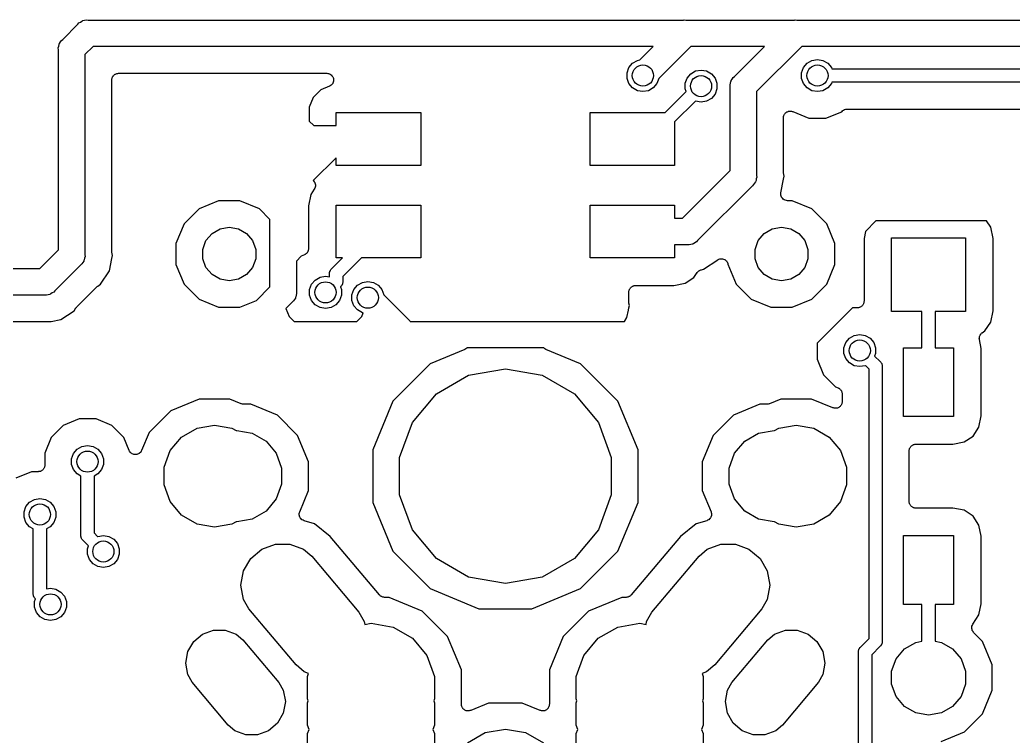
# Model space of a CAD drawing. Extents: x 61 to 194, y -153 to -61.
# Drawn here: x 98.82 to 117.6, y -77.29 to -63.75 of the extents above; entities that cross this region are included whole.
import ezdxf

# ---------------------------------------------------------------- set-up
doc = ezdxf.new("R2010")
doc.units = 0
doc.header["$MEASUREMENT"] = 0
doc.layers.add('BLACK', color=7, linetype='CONTINUOUS')

msp = doc.modelspace()

# ---------------------------------------------------------------- linework, layer by layer
at = {"layer": 'BLACK', "linetype": 'CONTINUOUS'}
for p, q in [((99.6309, -64.1155), (99.9155, -63.8309)), ((99.9155, -63.8309), (99.9368, -63.8055)), ((99.9368, -63.8055), (99.9655, -63.789)), ((99.9655, -63.789), (99.9927, -63.7699)), ((99.9927, -63.7699), (100.004, -63.767)), ((100.004, -63.767), (100.013, -63.7615)), ((100.013, -63.7615), (100.046, -63.7557)), ((100.046, -63.7557), (100.078, -63.7471)), ((100.078, -63.7471), (100.111, -63.75)), ((100.111, -63.75), (111.367, -63.75)), ((111.367, -63.75), (111.378, -63.7471)), ((111.378, -63.7471), (111.411, -63.75)), ((111.411, -63.75), (113.467, -63.75)), ((113.467, -63.75), (113.478, -63.7471)), ((113.478, -63.7471), (113.511, -63.75)), ((113.511, -63.75), (118.196, -63.75)), ((99.5557, -64.2458), (99.5615, -64.2132)), ((99.5615, -64.2132), (99.567, -64.2035)), ((99.567, -64.2035), (99.5699, -64.1927)), ((99.5699, -64.1927), (99.589, -64.1655)), ((99.589, -64.1655), (99.6055, -64.1368)), ((99.6055, -64.1368), (99.6309, -64.1155)), ((99.5471, -64.2779), (99.5557, -64.2458)), ((99.55, -64.3109), (99.5471, -64.2779)), ((99.55, -68.0964), (99.55, -64.3109)), ((100.204, -64.25), (100.05, -64.4036)), ((100.05, -64.4036), (100.05, -68.1891)), ((110.796, -64.25), (100.204, -64.25)), ((110.541, -64.5058), (110.796, -64.25)), ((111.504, -64.25), (110.9, -64.8539)), ((112.896, -64.25), (111.504, -64.25)), ((112.331, -64.8155), (112.896, -64.25)), ((113.604, -64.25), (112.75, -65.1036)), ((118.289, -64.25), (113.604, -64.25)), ((110.336, -64.6477), (110.404, -64.5666)), ((110.404, -64.5666), (110.496, -64.5137)), ((110.496, -64.5137), (110.541, -64.5058)), ((113.636, -64.6477), (113.704, -64.5666)), ((113.704, -64.5666), (113.796, -64.5137)), ((113.796, -64.5137), (113.9, -64.4954)), ((113.9, -64.4954), (114.004, -64.5137)), ((114.004, -64.5137), (114.096, -64.5666)), ((114.096, -64.5666), (114.164, -64.6477)), ((100.603, -64.7877), (100.613, -64.7822)), ((100.613, -64.7822), (100.621, -64.775)), ((100.621, -64.775), (100.632, -64.7712)), ((100.632, -64.7712), (100.642, -64.7657)), ((100.642, -64.7657), (100.653, -64.7637)), ((100.653, -64.7637), (100.663, -64.7599)), ((100.663, -64.7599), (100.674, -64.7599)), ((100.674, -64.7599), (100.685, -64.758)), ((100.685, -64.758), (104.625, -64.758)), ((104.625, -64.758), (104.644, -64.7614)), ((104.644, -64.7614), (104.664, -64.7639)), ((104.664, -64.7639), (104.666, -64.7652)), ((104.666, -64.7652), (104.669, -64.7657)), ((104.669, -64.7657), (104.686, -64.7753)), ((104.686, -64.7753), (104.703, -64.7842)), ((104.703, -64.7842), (104.705, -64.7863)), ((110.3, -64.7471), (110.336, -64.6477)), ((110.3, -64.8529), (110.3, -64.7471)), ((111.436, -64.8477), (111.504, -64.7666)), ((111.504, -64.7666), (111.596, -64.7137)), ((111.596, -64.7137), (111.7, -64.6954)), ((111.7, -64.6954), (111.804, -64.7137)), ((111.804, -64.7137), (111.896, -64.7666)), ((111.896, -64.7666), (111.964, -64.8477)), ((113.6, -64.7471), (113.636, -64.6477)), ((113.6, -64.8529), (113.6, -64.7471)), ((114.164, -64.6477), (114.174, -64.675)), ((114.174, -64.675), (121.108, -64.675)), ((100.558, -64.885), (100.56, -64.8741)), ((100.558, -68.1128), (100.558, -64.885)), ((100.56, -64.8629), (100.564, -64.8525)), ((100.56, -64.8741), (100.56, -64.8629)), ((100.564, -64.8525), (100.566, -64.8416)), ((100.566, -64.8416), (100.571, -64.8319)), ((100.571, -64.8319), (100.575, -64.8215)), ((100.575, -64.8215), (100.582, -64.813)), ((100.582, -64.813), (100.588, -64.8034)), ((100.588, -64.8034), (100.596, -64.7962)), ((100.596, -64.7962), (100.603, -64.7877)), ((104.705, -64.7863), (104.707, -64.7877)), ((104.707, -64.7877), (104.719, -64.8025)), ((104.723, -64.9633), (104.711, -64.9786)), ((104.719, -64.8025), (104.733, -64.8168)), ((104.735, -64.9485), (104.723, -64.9633)), ((104.733, -64.8168), (104.734, -64.8194)), ((104.734, -64.8194), (104.735, -64.8215)), ((104.735, -64.8215), (104.742, -64.8397)), ((104.736, -64.9459), (104.735, -64.9485)), ((104.738, -64.9436), (104.736, -64.9459)), ((104.744, -64.9252), (104.738, -64.9436)), ((104.742, -64.8397), (104.749, -64.8575)), ((104.75, -64.9071), (104.744, -64.9252)), ((104.749, -64.8575), (104.75, -64.8603)), ((104.75, -64.8603), (104.75, -64.8629)), ((104.75, -64.8629), (104.75, -64.8823)), ((104.75, -64.8823), (104.751, -64.9016)), ((104.751, -64.9016), (104.75, -64.9042)), ((104.75, -64.9042), (104.75, -64.9071)), ((110.336, -64.9523), (110.3, -64.8529)), ((110.404, -65.0334), (110.336, -64.9523)), ((110.864, -64.9523), (110.796, -65.0334)), ((110.9, -64.8539), (110.864, -64.9523)), ((111.4, -64.9471), (111.436, -64.8477)), ((111.4, -65.0529), (111.4, -64.9471)), ((111.964, -64.8477), (112, -64.9471)), ((112, -64.9471), (112, -65.0529)), ((112.247, -64.9779), (112.256, -64.9458)), ((112.256, -64.9458), (112.261, -64.9132)), ((112.261, -64.9132), (112.267, -64.9035)), ((112.267, -64.9035), (112.27, -64.8927)), ((112.27, -64.8927), (112.289, -64.8655)), ((112.289, -64.8655), (112.306, -64.8368)), ((112.306, -64.8368), (112.331, -64.8155)), ((113.636, -64.9523), (113.6, -64.8529)), ((113.704, -65.0334), (113.636, -64.9523)), ((114.164, -64.9523), (114.096, -65.0334)), ((114.174, -64.925), (114.164, -64.9523)), ((121.195, -64.925), (114.174, -64.925)), ((104.512, -65.0693), (104.369, -65.2122)), ((104.674, -65.0023), (104.512, -65.0693)), ((104.69, -64.992), (104.674, -65.0023)), ((104.707, -64.9823), (104.69, -64.992)), ((104.709, -64.9801), (104.707, -64.9823)), ((104.711, -64.9786), (104.709, -64.9801)), ((110.496, -65.0863), (110.404, -65.0334)), ((110.6, -65.1046), (110.496, -65.0863)), ((110.704, -65.0863), (110.6, -65.1046)), ((110.796, -65.0334), (110.704, -65.0863)), ((111.023, -65.5), (111.419, -65.1045)), ((111.419, -65.1045), (111.4, -65.0529)), ((111.964, -65.1523), (111.896, -65.2334)), ((112, -65.0529), (111.964, -65.1523)), ((112.25, -65.0109), (112.247, -64.9779)), ((112.25, -66.5964), (112.25, -65.0109)), ((112.75, -65.1036), (112.75, -66.6891)), ((113.796, -65.0863), (113.704, -65.0334)), ((113.9, -65.1046), (113.796, -65.0863)), ((114.004, -65.0863), (113.9, -65.1046)), ((114.096, -65.0334), (114.004, -65.0863)), ((104.369, -65.2122), (104.292, -65.399)), ((111.592, -65.2843), (111.2, -65.6768)), ((111.596, -65.2863), (111.592, -65.2843)), ((111.7, -65.3046), (111.596, -65.2863)), ((111.804, -65.2863), (111.7, -65.3046)), ((111.896, -65.2334), (111.804, -65.2863)), ((104.292, -65.399), (104.292, -65.6616)), ((104.8, -65.746), (104.8, -65.5)), ((104.8, -65.5), (106.4, -65.5)), ((106.4, -65.5), (106.4, -66.5)), ((109.6, -66.5), (109.6, -65.5)), ((109.6, -65.5), (111.023, -65.5)), ((113.273, -65.5433), (113.278, -65.5305)), ((113.278, -65.5305), (113.284, -65.5243)), ((113.284, -65.5243), (113.288, -65.5171)), ((113.288, -65.5171), (113.298, -65.5082)), ((113.298, -65.5082), (113.308, -65.498)), ((113.308, -65.498), (113.315, -65.4941)), ((113.315, -65.4941), (113.322, -65.4887)), ((113.322, -65.4887), (113.335, -65.484)), ((113.335, -65.484), (113.347, -65.4776)), ((113.347, -65.4776), (113.355, -65.4765)), ((113.355, -65.4765), (113.363, -65.4736)), ((113.363, -65.4736), (113.377, -65.4736)), ((113.377, -65.4736), (113.391, -65.4718)), ((113.391, -65.4718), (113.399, -65.4736)), ((113.399, -65.4736), (113.407, -65.4736)), ((113.407, -65.4736), (113.42, -65.4784)), ((113.42, -65.4784), (113.434, -65.4814)), ((113.434, -65.4814), (113.739, -65.608)), ((114.061, -65.608), (114.358, -65.485)), ((114.358, -65.485), (114.372, -65.4702)), ((114.372, -65.4702), (114.377, -65.467)), ((114.377, -65.467), (114.381, -65.4627)), ((114.381, -65.4627), (114.395, -65.4544)), ((114.395, -65.4544), (114.409, -65.4449)), ((114.409, -65.4449), (114.414, -65.4435)), ((114.414, -65.4435), (114.419, -65.4407)), ((114.419, -65.4407), (114.435, -65.4378)), ((114.435, -65.4378), (114.451, -65.4335)), ((114.451, -65.4335), (114.457, -65.434)), ((114.457, -65.434), (114.462, -65.433)), ((114.462, -65.433), (120.651, -65.433)), ((104.292, -65.6616), (104.376, -65.746)), ((111.2, -65.6768), (111.2, -66.5)), ((113.258, -65.5987), (113.26, -65.5851)), ((113.258, -66.6128), (113.258, -65.5987)), ((113.26, -65.5851), (113.261, -65.5712)), ((113.261, -65.5712), (113.264, -65.5635)), ((113.264, -65.5635), (113.266, -65.5553)), ((113.266, -65.5553), (113.273, -65.5433)), ((113.739, -65.608), (114.061, -65.608)), ((104.376, -65.746), (104.8, -65.746)), ((104.8, -66.3536), (104.368, -66.7853)), ((104.8, -66.5), (104.8, -66.3536)), ((106.4, -66.5), (104.8, -66.5)), ((111.2, -66.5), (109.6, -66.5)), ((111.346, -67.5), (112.25, -66.5964)), ((113.26, -66.6251), (113.258, -66.6128)), ((113.26, -66.6376), (113.26, -66.6251)), ((113.273, -66.7), (113.26, -66.6376)), ((104.368, -66.7853), (104.369, -66.7878)), ((104.369, -66.7878), (104.373, -66.7911)), ((104.373, -66.7911), (104.385, -66.8081)), ((104.385, -66.8081), (104.397, -66.8248)), ((104.397, -66.8248), (104.397, -66.8261)), ((104.397, -66.8261), (104.398, -66.8273)), ((104.398, -66.8273), (104.403, -66.8472)), ((104.403, -66.8472), (104.409, -66.8671)), ((112.711, -66.8345), (112.694, -66.8632)), ((112.73, -66.8073), (112.711, -66.8345)), ((112.733, -66.7965), (112.73, -66.8073)), ((112.739, -66.7868), (112.733, -66.7965)), ((112.744, -66.7542), (112.739, -66.7868)), ((112.753, -66.7221), (112.744, -66.7542)), ((112.75, -66.6891), (112.753, -66.7221)), ((113.21, -67.0152), (113.26, -66.7624)), ((113.26, -66.7624), (113.273, -66.7)), ((113.26, -66.7624), (113.26, -66.7624)), ((104.388, -66.9515), (104.321, -67.0518)), ((104.397, -66.9326), (104.388, -66.9515)), ((104.406, -66.9138), (104.397, -66.9326)), ((104.408, -66.8905), (104.406, -66.9111)), ((104.406, -66.9111), (104.406, -66.9124)), ((104.406, -66.9124), (104.406, -66.9138)), ((104.409, -66.8699), (104.408, -66.8905)), ((104.409, -66.8671), (104.409, -66.8685)), ((104.409, -66.8685), (104.409, -66.8699)), ((112.669, -66.8845), (111.634, -67.9191)), ((112.694, -66.8632), (112.669, -66.8845)), ((113.209, -67.0593), (113.21, -67.0386)), ((113.21, -67.0166), (113.21, -67.0152)), ((113.21, -67.0179), (113.21, -67.0166)), ((113.21, -67.0386), (113.21, -67.0179)), ((102.579, -67.167), (102.209, -67.3205)), ((102.981, -67.167), (102.579, -67.167)), ((103.351, -67.3205), (102.981, -67.167)), ((104.321, -67.0518), (104.28, -67.2625)), ((113.21, -67.0606), (113.209, -67.0593)), ((113.21, -67.0621), (113.21, -67.0606)), ((113.217, -67.0815), (113.21, -67.0621)), ((113.223, -67.1011), (113.217, -67.0815)), ((113.224, -67.1022), (113.223, -67.1011)), ((113.225, -67.1035), (113.224, -67.1022)), ((113.238, -67.1194), (113.225, -67.1035)), ((113.251, -67.1355), (113.238, -67.1194)), ((113.252, -67.1362), (113.251, -67.1355)), ((113.253, -67.1373), (113.252, -67.1362)), ((113.271, -67.1476), (113.253, -67.1373)), ((113.289, -67.1584), (113.271, -67.1476)), ((113.29, -67.1586), (113.289, -67.1584)), ((113.291, -67.1593), (113.29, -67.1586)), ((113.312, -67.1629), (113.291, -67.1593)), ((113.332, -67.167), (113.312, -67.1629)), ((113.333, -67.1668), (113.332, -67.167)), ((113.335, -67.167), (113.333, -67.1668)), ((113.421, -67.167), (113.335, -67.167)), ((113.791, -67.3205), (113.421, -67.167)), ((102.209, -67.3205), (101.925, -67.604)), ((103.55, -67.5195), (103.351, -67.3205)), ((104.28, -67.2625), (104.28, -68.0733)), ((104.8, -68.25), (104.8, -67.25)), ((104.8, -67.25), (106.4, -67.25)), ((106.4, -67.25), (106.4, -68.25)), ((109.6, -68.25), (109.6, -67.25)), ((109.6, -67.25), (111.2, -67.25)), ((111.2, -67.25), (111.2, -67.5)), ((114.075, -67.604), (113.791, -67.3205)), ((103.55, -68.7964), (103.55, -67.5195)), ((111.2, -67.5), (111.346, -67.5)), ((115.004, -67.55), (114.808, -67.746)), ((117.098, -67.55), (115.004, -67.55)), ((117.177, -67.6683), (117.098, -67.55)), ((101.925, -67.604), (101.772, -67.9745)), ((102.34, -67.9211), (102.454, -67.7861)), ((102.454, -67.7861), (102.606, -67.6979)), ((102.606, -67.6979), (102.78, -67.6673)), ((102.78, -67.6673), (102.954, -67.6979)), ((102.954, -67.6979), (103.106, -67.7861)), ((103.106, -67.7861), (103.22, -67.9211)), ((112.78, -67.9211), (112.894, -67.7861)), ((112.894, -67.7861), (113.046, -67.6979)), ((113.046, -67.6979), (113.22, -67.6673)), ((113.22, -67.6673), (113.394, -67.6979)), ((113.394, -67.6979), (113.546, -67.7861)), ((113.546, -67.7861), (113.66, -67.9211)), ((114.228, -67.9745), (114.075, -67.604)), ((114.808, -67.746), (114.781, -67.879)), ((117.219, -67.879), (117.177, -67.6683)), ((101.772, -67.9745), (101.772, -68.3755)), ((102.28, -68.0868), (102.34, -67.9211)), ((103.22, -67.9211), (103.28, -68.0868)), ((111.584, -67.9611), (111.557, -67.9801)), ((111.613, -67.9445), (111.584, -67.9611)), ((111.634, -67.9191), (111.613, -67.9445)), ((112.72, -68.0868), (112.78, -67.9211)), ((113.66, -67.9211), (113.72, -68.0868)), ((114.228, -68.3755), (114.228, -67.9745)), ((114.781, -67.879), (114.781, -69.065)), ((115.301, -69.2635), (115.301, -67.8665)), ((115.301, -67.8665), (116.698, -67.8665)), ((116.698, -67.8665), (116.698, -69.2635)), ((117.219, -69.251), (117.219, -67.879)), ((99.1964, -68.45), (99.55, -68.0964)), ((100.56, -68.1251), (100.558, -68.1128)), ((100.56, -68.1376), (100.56, -68.1251)), ((100.573, -68.2), (100.56, -68.1376)), ((102.28, -68.2632), (102.28, -68.0868)), ((103.28, -68.0868), (103.28, -68.2632)), ((104.243, -68.1603), (104.238, -68.1669)), ((104.25, -68.1549), (104.243, -68.1603)), ((104.257, -68.1429), (104.25, -68.1549)), ((104.265, -68.1319), (104.257, -68.1429)), ((104.268, -68.124), (104.265, -68.1319)), ((104.272, -68.1167), (104.268, -68.124)), ((104.274, -68.1031), (104.272, -68.1167)), ((104.278, -68.0899), (104.274, -68.1031)), ((104.28, -68.0733), (104.278, -68.0815)), ((104.278, -68.0815), (104.278, -68.0899)), ((111.439, -68), (111.2, -68)), ((111.2, -68), (111.2, -68.25)), ((111.472, -68.0029), (111.439, -68)), ((111.504, -67.9943), (111.472, -68.0029)), ((111.537, -67.9885), (111.504, -67.9943)), ((111.546, -67.983), (111.537, -67.9885)), ((111.557, -67.9801), (111.546, -67.983)), ((112.72, -68.2632), (112.72, -68.0868)), ((113.72, -68.0868), (113.72, -68.2632)), ((100.011, -68.3345), (99.9945, -68.3632)), ((100.03, -68.3073), (100.011, -68.3345)), ((100.033, -68.2965), (100.03, -68.3073)), ((100.039, -68.2868), (100.033, -68.2965)), ((100.044, -68.2542), (100.039, -68.2868)), ((100.053, -68.2221), (100.044, -68.2542)), ((100.05, -68.1891), (100.053, -68.2221)), ((100.514, -68.4958), (100.56, -68.2624)), ((100.56, -68.2624), (100.573, -68.2)), ((100.56, -68.2624), (100.56, -68.2624)), ((102.34, -68.4289), (102.28, -68.2632)), ((103.28, -68.2632), (103.22, -68.4289)), ((104.142, -68.215), (104.05, -68.3073)), ((104.05, -68.3073), (104.05, -68.8891)), ((104.201, -68.1906), (104.142, -68.215)), ((104.208, -68.1861), (104.201, -68.1906)), ((104.216, -68.1833), (104.208, -68.1861)), ((104.227, -68.1744), (104.216, -68.1833)), ((104.238, -68.1669), (104.227, -68.1744)), ((104.715, -68.4578), (104.923, -68.25)), ((104.923, -68.25), (104.8, -68.25)), ((105.277, -68.25), (104.925, -68.6018)), ((106.4, -68.25), (105.277, -68.25)), ((111.2, -68.25), (109.6, -68.25)), ((111.746, -68.464), (112.014, -68.2845)), ((112.014, -68.2845), (112.018, -68.2828)), ((112.018, -68.2828), (112.021, -68.2801)), ((112.021, -68.2801), (112.038, -68.274)), ((112.038, -68.274), (112.055, -68.2667)), ((112.055, -68.2667), (112.059, -68.2664)), ((112.059, -68.2664), (112.063, -68.265)), ((112.063, -68.265), (112.081, -68.265)), ((112.081, -68.265), (112.099, -68.2638)), ((112.099, -68.2638), (112.103, -68.265)), ((112.103, -68.265), (112.107, -68.265)), ((112.107, -68.265), (112.124, -68.2712)), ((112.124, -68.2712), (112.141, -68.2762)), ((112.141, -68.2762), (112.145, -68.2787)), ((112.145, -68.2787), (112.148, -68.2801)), ((112.148, -68.2801), (112.162, -68.2916)), ((112.162, -68.2916), (112.177, -68.3023)), ((112.177, -68.3023), (112.179, -68.3058)), ((112.179, -68.3058), (112.182, -68.3085)), ((112.182, -68.3085), (112.191, -68.324)), ((112.191, -68.324), (112.201, -68.3389)), ((112.201, -68.3389), (112.202, -68.343)), ((112.202, -68.343), (112.204, -68.3466)), ((112.204, -68.3466), (112.207, -68.3643)), ((112.78, -68.4289), (112.72, -68.2632)), ((113.72, -68.2632), (113.66, -68.4289)), ((92.4109, -68.45), (99.1964, -68.45)), ((99.9691, -68.3845), (99.4845, -68.8691)), ((99.9945, -68.3632), (99.9691, -68.3845)), ((100.346, -68.7465), (100.514, -68.4958)), ((101.772, -68.3755), (101.925, -68.746)), ((102.454, -68.5639), (102.34, -68.4289)), ((103.22, -68.4289), (103.106, -68.5639)), ((104.674, -68.5389), (104.678, -68.5229)), ((104.675, -68.5555), (104.674, -68.5389)), ((104.678, -68.5229), (104.681, -68.5066)), ((104.681, -68.5066), (104.684, -68.5018)), ((104.684, -68.5018), (104.685, -68.4964)), ((104.685, -68.4964), (104.694, -68.4828)), ((104.694, -68.4828), (104.703, -68.4684)), ((104.703, -68.4684), (104.715, -68.4578)), ((111.566, -68.6162), (111.627, -68.5256)), ((111.627, -68.5256), (111.631, -68.5216)), ((111.631, -68.5216), (111.633, -68.5167)), ((111.633, -68.5167), (111.646, -68.5057)), ((111.646, -68.5057), (111.657, -68.4937)), ((111.657, -68.4937), (111.662, -68.4913)), ((111.662, -68.4913), (111.667, -68.4876)), ((111.667, -68.4876), (111.682, -68.4816)), ((111.682, -68.4816), (111.697, -68.4742)), ((111.697, -68.4742), (111.702, -68.4736)), ((111.702, -68.4736), (111.708, -68.4716)), ((111.708, -68.4716), (111.746, -68.464)), ((112.207, -68.3643), (112.208, -68.3648)), ((112.208, -68.3648), (112.365, -68.746)), ((112.894, -68.5639), (112.78, -68.4289)), ((113.66, -68.4289), (113.546, -68.5639)), ((114.075, -68.746), (114.228, -68.3755)), ((102.606, -68.6521), (102.454, -68.5639)), ((102.78, -68.6827), (102.606, -68.6521)), ((102.954, -68.6521), (102.78, -68.6827)), ((103.106, -68.5639), (102.954, -68.6521)), ((104.336, -68.7477), (104.404, -68.6666)), ((104.404, -68.6666), (104.496, -68.6137)), ((104.496, -68.6137), (104.6, -68.5954)), ((104.6, -68.5954), (104.675, -68.6086)), ((104.675, -68.6086), (104.675, -68.5555)), ((104.922, -68.7271), (104.919, -68.7434)), ((104.926, -68.7111), (104.922, -68.7271)), ((104.925, -68.6018), (104.925, -68.6945)), ((104.925, -68.6945), (104.926, -68.7111)), ((105.204, -68.7666), (105.296, -68.7137)), ((105.296, -68.7137), (105.4, -68.6954)), ((105.4, -68.6954), (105.504, -68.7137)), ((105.504, -68.7137), (105.596, -68.7666)), ((111.187, -68.7704), (111.398, -68.7285)), ((111.398, -68.7285), (111.566, -68.6162)), ((113.046, -68.6521), (112.894, -68.5639)), ((113.22, -68.6827), (113.046, -68.6521)), ((113.394, -68.6521), (113.22, -68.6827)), ((113.546, -68.5639), (113.394, -68.6521)), ((99.4344, -68.9111), (99.4073, -68.9301)), ((99.4632, -68.8945), (99.4344, -68.9111)), ((99.4845, -68.8691), (99.4632, -68.8945)), ((99.8976, -69.1743), (100.274, -68.7976)), ((100.274, -68.7976), (100.285, -68.7905)), ((100.285, -68.7905), (100.294, -68.7818)), ((100.294, -68.7818), (100.346, -68.7465)), ((101.925, -68.746), (102.209, -69.0295)), ((103.293, -69.0536), (103.55, -68.7964)), ((104.05, -68.8891), (104.053, -68.9221)), ((104.3, -68.8471), (104.336, -68.7477)), ((104.3, -68.9529), (104.3, -68.8471)), ((104.885, -68.7922), (104.881, -68.7955)), ((104.881, -68.7955), (104.9, -68.8471)), ((104.897, -68.7816), (104.885, -68.7922)), ((104.906, -68.7672), (104.897, -68.7816)), ((104.9, -68.8471), (104.9, -68.9529)), ((104.915, -68.7536), (104.906, -68.7672)), ((104.916, -68.7482), (104.915, -68.7536)), ((104.919, -68.7434), (104.916, -68.7482)), ((105.1, -68.9471), (105.136, -68.8477)), ((105.136, -68.8477), (105.204, -68.7666)), ((105.596, -68.7666), (105.637, -68.8152)), ((105.637, -68.8152), (105.637, -68.8158)), ((105.637, -68.8158), (105.638, -68.8167)), ((105.638, -68.8167), (105.664, -68.8477)), ((105.664, -68.8477), (105.7, -68.9461)), ((110.333, -68.8974), (110.335, -68.8865)), ((110.333, -69.0801), (110.333, -68.8974)), ((110.335, -68.8754), (110.339, -68.8649)), ((110.335, -68.8865), (110.335, -68.8754)), ((110.339, -68.8649), (110.341, -68.854)), ((110.341, -68.854), (110.346, -68.8444)), ((110.346, -68.8444), (110.35, -68.8339)), ((110.35, -68.8339), (110.357, -68.8254)), ((110.357, -68.8254), (110.363, -68.8158)), ((110.363, -68.8158), (110.371, -68.8087)), ((110.371, -68.8087), (110.378, -68.8002)), ((110.378, -68.8002), (110.388, -68.7946)), ((110.388, -68.7946), (110.396, -68.7875)), ((110.396, -68.7875), (110.407, -68.7837)), ((110.407, -68.7837), (110.417, -68.7781)), ((110.417, -68.7781), (110.428, -68.7762)), ((110.428, -68.7762), (110.438, -68.7724)), ((110.438, -68.7724), (110.449, -68.7724)), ((110.449, -68.7724), (110.46, -68.7704)), ((110.46, -68.7704), (111.187, -68.7704)), ((112.365, -68.746), (112.649, -69.0295)), ((113.791, -69.0295), (114.075, -68.746)), ((99.2891, -68.95), (94.65, -68.95)), ((99.3221, -68.9529), (99.2891, -68.95)), ((99.3542, -68.9443), (99.3221, -68.9529)), ((99.3868, -68.9385), (99.3542, -68.9443)), ((99.3965, -68.933), (99.3868, -68.9385)), ((99.4073, -68.9301), (99.3965, -68.933)), ((102.209, -69.0295), (102.579, -69.183)), ((102.981, -69.183), (103.293, -69.0536)), ((103.969, -69.0845), (103.851, -69.2027)), ((103.994, -69.0632), (103.969, -69.0845)), ((104.011, -69.0345), (103.994, -69.0632)), ((104.03, -69.0073), (104.011, -69.0345)), ((104.033, -68.9965), (104.03, -69.0073)), ((104.039, -68.9868), (104.033, -68.9965)), ((104.044, -68.9542), (104.039, -68.9868)), ((104.053, -68.9221), (104.044, -68.9542)), ((104.336, -69.0523), (104.3, -68.9529)), ((104.404, -69.1334), (104.336, -69.0523)), ((104.864, -69.0523), (104.796, -69.1334)), ((104.9, -68.9529), (104.864, -69.0523)), ((105.1, -69.0529), (105.1, -68.9471)), ((105.136, -69.1523), (105.1, -69.0529)), ((105.7, -68.9461), (106.169, -69.4155)), ((110.335, -69.0924), (110.333, -69.0801)), ((110.335, -69.1048), (110.335, -69.0924)), ((112.649, -69.0295), (113.019, -69.183)), ((113.421, -69.183), (113.791, -69.0295)), ((114.775, -69.0975), (114.773, -69.1084)), ((114.779, -69.0871), (114.775, -69.0975)), ((114.781, -69.065), (114.779, -69.0759)), ((114.779, -69.0759), (114.779, -69.0871)), ((99.5958, -69.414), (99.8465, -69.2465)), ((99.8465, -69.2465), (99.8818, -69.1936)), ((99.8818, -69.1936), (99.8905, -69.1846)), ((99.8905, -69.1846), (99.8976, -69.1743)), ((102.579, -69.183), (102.981, -69.183)), ((103.851, -69.2027), (103.915, -69.3577)), ((104.496, -69.1863), (104.404, -69.1334)), ((104.6, -69.2046), (104.496, -69.1863)), ((104.704, -69.1863), (104.6, -69.2046)), ((104.796, -69.1334), (104.704, -69.1863)), ((105.204, -69.2334), (105.136, -69.1523)), ((105.296, -69.2863), (105.204, -69.2334)), ((105.285, -69.3577), (105.313, -69.2893)), ((105.313, -69.2893), (105.296, -69.2863)), ((110.299, -69.3775), (110.327, -69.2394)), ((110.327, -69.2394), (110.335, -69.1952)), ((110.327, -69.2394), (110.327, -69.2394)), ((110.344, -69.15), (110.335, -69.1048)), ((110.335, -69.1951), (110.344, -69.15)), ((110.335, -69.1952), (110.335, -69.1951)), ((113.019, -69.183), (113.421, -69.183)), ((114.562, -69.192), (113.892, -69.8616)), ((114.654, -69.192), (114.562, -69.192)), ((114.665, -69.1901), (114.654, -69.192)), ((114.676, -69.1901), (114.665, -69.1901)), ((114.687, -69.1863), (114.676, -69.1901)), ((114.697, -69.1843), (114.687, -69.1863)), ((114.707, -69.1788), (114.697, -69.1843)), ((114.718, -69.175), (114.707, -69.1788)), ((114.726, -69.1678), (114.718, -69.175)), ((114.736, -69.1623), (114.726, -69.1678)), ((114.743, -69.1538), (114.736, -69.1623)), ((114.751, -69.1466), (114.743, -69.1538)), ((114.757, -69.137), (114.751, -69.1466)), ((114.764, -69.1285), (114.757, -69.137)), ((114.768, -69.1181), (114.764, -69.1285)), ((114.773, -69.1084), (114.768, -69.1181)), ((115.875, -69.2635), (115.301, -69.2635)), ((115.875, -69.95), (115.875, -69.2635)), ((116.698, -69.2635), (116.125, -69.2635)), ((116.125, -69.2635), (116.125, -69.95)), ((117.177, -69.4617), (117.219, -69.251)), ((96.2109, -69.45), (99.4149, -69.45)), ((99.4149, -69.45), (99.5958, -69.414)), ((103.915, -69.3577), (104.007, -69.45)), ((104.007, -69.45), (105.193, -69.45)), ((105.193, -69.45), (105.285, -69.3577)), ((106.169, -69.4155), (106.194, -69.4368)), ((106.194, -69.4368), (106.202, -69.45)), ((106.202, -69.45), (110.251, -69.45)), ((110.251, -69.45), (110.299, -69.3775)), ((117.065, -69.6297), (117.177, -69.4617)), ((117.01, -69.6683), (117.016, -69.6625)), ((117.016, -69.6625), (117.065, -69.6297)), ((114.4, -69.9471), (114.436, -69.8477)), ((114.436, -69.8477), (114.504, -69.7666)), ((114.504, -69.7666), (114.596, -69.7137)), ((114.596, -69.7137), (114.7, -69.6954)), ((114.7, -69.6954), (114.804, -69.7137)), ((114.804, -69.7137), (114.896, -69.7666)), ((114.896, -69.7666), (114.964, -69.8477)), ((114.964, -69.8477), (115, -69.9471)), ((116.96, -69.7764), (116.961, -69.7626)), ((116.962, -69.7845), (116.96, -69.7764)), ((116.961, -69.7488), (116.963, -69.7409)), ((116.961, -69.7626), (116.961, -69.7488)), ((116.962, -69.7929), (116.962, -69.7845)), ((116.995, -69.9625), (116.962, -69.7929)), ((116.963, -69.7409), (116.964, -69.7326)), ((116.964, -69.7326), (116.97, -69.7202)), ((116.97, -69.7202), (116.975, -69.707)), ((116.975, -69.707), (116.98, -69.7005)), ((116.98, -69.7005), (116.984, -69.693)), ((116.984, -69.693), (116.994, -69.6834)), ((116.994, -69.6834), (117.003, -69.6726)), ((117.003, -69.6726), (117.01, -69.6683)), ((107.235, -69.9773), (106.579, -70.2488)), ((107.251, -69.967), (107.235, -69.9773)), ((107.268, -69.9573), (107.251, -69.967)), ((107.27, -69.9551), (107.268, -69.9573)), ((107.272, -69.9536), (107.27, -69.9551)), ((107.275, -69.95), (107.272, -69.9536)), ((108.725, -69.95), (107.275, -69.95)), ((108.728, -69.9536), (108.725, -69.95)), ((108.73, -69.9551), (108.728, -69.9536)), ((108.732, -69.9573), (108.73, -69.9551)), ((108.749, -69.967), (108.732, -69.9573)), ((108.765, -69.9773), (108.749, -69.967)), ((109.421, -70.2488), (108.765, -69.9773)), ((113.892, -69.8616), (113.892, -70.1607)), ((114.4, -70.0529), (114.4, -69.9471)), ((115, -69.9471), (115, -70.0529)), ((115.525, -71.25), (115.525, -69.95)), ((115.525, -69.95), (115.875, -69.95)), ((116.125, -69.95), (116.475, -69.95)), ((116.475, -69.95), (116.475, -71.25)), ((116.995, -71.2375), (116.995, -69.9625)), ((113.892, -70.1607), (114.015, -70.4577)), ((114.436, -70.1523), (114.4, -70.0529)), ((114.504, -70.2334), (114.436, -70.1523)), ((115, -70.0529), (114.981, -70.1045)), ((114.981, -70.1045), (115.085, -70.2078)), ((115.085, -70.2078), (115.097, -70.2184)), ((115.097, -70.2184), (115.106, -70.2328)), ((106.579, -70.2488), (105.874, -70.9543)), ((107.305, -70.4666), (108, -70.3441)), ((108, -70.3441), (108.695, -70.4666)), ((110.126, -70.9543), (109.421, -70.2488)), ((114.596, -70.2863), (114.504, -70.2334)), ((114.7, -70.3046), (114.596, -70.2863)), ((114.804, -70.2863), (114.7, -70.3046)), ((114.808, -70.2843), (114.804, -70.2863)), ((114.875, -70.3518), (114.808, -70.2843)), ((114.875, -75.4482), (114.875, -70.3518)), ((115.106, -70.2328), (115.115, -70.2464)), ((115.115, -70.2464), (115.116, -70.2518)), ((115.116, -70.2518), (115.119, -70.2566)), ((115.119, -70.2566), (115.122, -70.2729)), ((115.122, -70.2729), (115.126, -70.2889)), ((115.126, -70.2889), (115.125, -70.3054)), ((115.125, -70.3054), (115.125, -75.4945)), ((106.695, -70.8193), (107.305, -70.4666)), ((108.695, -70.4666), (109.305, -70.8193)), ((114.015, -70.4577), (114.242, -70.685)), ((114.242, -70.685), (114.289, -70.7042)), ((114.289, -70.7042), (114.296, -70.7087)), ((114.296, -70.7087), (114.303, -70.7115)), ((114.303, -70.7115), (114.314, -70.7204)), ((114.314, -70.7204), (114.326, -70.7279)), ((114.326, -70.7279), (114.331, -70.7345)), ((114.331, -70.7345), (114.337, -70.7399)), ((114.337, -70.7399), (114.344, -70.7519)), ((114.344, -70.7519), (114.353, -70.7629)), ((114.353, -70.7629), (114.355, -70.7708)), ((114.355, -70.7708), (114.359, -70.7781)), ((114.359, -70.7781), (114.362, -70.7917)), ((114.362, -70.7917), (114.366, -70.8049)), ((102.21, -70.917), (101.674, -71.139)), ((102.79, -70.917), (102.21, -70.917)), ((103.008, -71.0073), (102.79, -70.917)), ((105.874, -70.9543), (105.492, -71.8761)), ((106.241, -71.3596), (106.695, -70.8193)), ((109.305, -70.8193), (109.759, -71.3596)), ((110.508, -71.8761), (110.126, -70.9543)), ((113.21, -70.917), (112.992, -71.0073)), ((113.79, -70.917), (113.21, -70.917)), ((114.191, -71.0833), (113.79, -70.917)), ((114.365, -70.9796), (114.364, -70.9934)), ((114.367, -70.9659), (114.365, -70.9796)), ((114.366, -70.8049), (114.366, -70.8133)), ((114.366, -70.8133), (114.367, -70.8215)), ((114.367, -70.8215), (114.367, -70.9659)), ((101.674, -71.139), (101.264, -71.5491)), ((103.011, -71.0079), (103.008, -71.0073)), ((103.013, -71.0093), (103.011, -71.0079)), ((103.032, -71.0127), (103.013, -71.0093)), ((103.051, -71.0169), (103.032, -71.0127)), ((103.054, -71.0165), (103.051, -71.0169)), ((103.057, -71.017), (103.054, -71.0165)), ((103.19, -71.017), (103.057, -71.017)), ((103.689, -71.2237), (103.19, -71.017)), ((112.81, -71.017), (112.311, -71.2237)), ((112.943, -71.017), (112.81, -71.017)), ((112.946, -71.0165), (112.943, -71.017)), ((112.949, -71.0169), (112.946, -71.0165)), ((112.968, -71.0127), (112.949, -71.0169)), ((112.987, -71.0093), (112.968, -71.0127)), ((112.989, -71.0079), (112.987, -71.0093)), ((112.992, -71.0073), (112.989, -71.0079)), ((114.205, -71.0863), (114.191, -71.0833)), ((114.218, -71.091), (114.205, -71.0863)), ((114.226, -71.091), (114.218, -71.091)), ((114.234, -71.0928), (114.226, -71.091)), ((114.248, -71.091), (114.234, -71.0928)), ((114.262, -71.091), (114.248, -71.091)), ((114.27, -71.0881), (114.262, -71.091)), ((114.278, -71.087), (114.27, -71.0881)), ((114.29, -71.0807), (114.278, -71.087)), ((114.303, -71.0759), (114.29, -71.0807)), ((114.31, -71.0705), (114.303, -71.0759)), ((114.317, -71.0667), (114.31, -71.0705)), ((114.327, -71.0565), (114.317, -71.0667)), ((114.337, -71.0476), (114.327, -71.0565)), ((114.341, -71.0403), (114.337, -71.0476)), ((114.347, -71.0342), (114.341, -71.0403)), ((114.352, -71.0214), (114.347, -71.0342)), ((114.359, -71.0094), (114.352, -71.0214)), ((114.361, -71.0011), (114.359, -71.0094)), ((114.364, -70.9934), (114.361, -71.0011)), ((99.9393, -71.292), (99.6423, -71.415)), ((100.261, -71.292), (99.9393, -71.292)), ((100.558, -71.415), (100.261, -71.292)), ((104.071, -71.6058), (103.689, -71.2237)), ((112.311, -71.2237), (111.929, -71.6058)), ((116.475, -71.25), (115.525, -71.25)), ((116.954, -71.4482), (116.995, -71.2375)), ((99.6423, -71.415), (99.415, -71.6423)), ((100.785, -71.6423), (100.558, -71.415)), ((101.88, -71.636), (102.17, -71.4685)), ((102.17, -71.4685), (102.5, -71.4103)), ((102.5, -71.4103), (102.83, -71.4685)), ((102.83, -71.4685), (102.909, -71.5139)), ((102.909, -71.5139), (102.92, -71.5119)), ((102.92, -71.5119), (103.215, -71.5639)), ((106, -72.0223), (106.241, -71.3596)), ((109.759, -71.3596), (110, -72.0223)), ((112.785, -71.5639), (113.08, -71.5119)), ((113.08, -71.5119), (113.091, -71.5139)), ((113.091, -71.5139), (113.17, -71.4685)), ((113.17, -71.4685), (113.5, -71.4103)), ((113.5, -71.4103), (113.83, -71.4685)), ((113.83, -71.4685), (114.12, -71.636)), ((116.841, -71.6162), (116.954, -71.4482)), ((99.415, -71.6423), (99.292, -71.9393)), ((100.888, -71.8906), (100.785, -71.6423)), ((101.264, -71.5491), (101.123, -71.8906)), ((101.665, -71.8927), (101.88, -71.636)), ((103.215, -71.5639), (103.475, -71.7138)), ((103.475, -71.7138), (103.667, -71.9434)), ((104.278, -72.1049), (104.071, -71.6058)), ((111.929, -71.6058), (111.722, -72.1049)), ((112.333, -71.9434), (112.525, -71.7138)), ((112.525, -71.7138), (112.785, -71.5639)), ((114.12, -71.636), (114.335, -71.8927)), ((116.462, -71.7704), (116.673, -71.7285)), ((116.673, -71.7285), (116.841, -71.6162)), ((99.8362, -71.9477), (99.9042, -71.8666)), ((99.9042, -71.8666), (99.9958, -71.8137)), ((99.9958, -71.8137), (100.1, -71.7954)), ((100.1, -71.7954), (100.204, -71.8137)), ((100.204, -71.8137), (100.296, -71.8666)), ((100.296, -71.8666), (100.364, -71.9477)), ((100.897, -71.9046), (100.888, -71.8906)), ((100.904, -71.9193), (100.897, -71.9046)), ((100.909, -71.9231), (100.904, -71.9193)), ((101.106, -71.9193), (101.102, -71.9231)), ((101.114, -71.9046), (101.106, -71.9193)), ((101.123, -71.8906), (101.114, -71.9046)), ((101.55, -72.2075), (101.665, -71.8927)), ((105.492, -71.8761), (105.492, -72.8739)), ((110.508, -72.8739), (110.508, -71.8761)), ((114.335, -71.8927), (114.45, -72.2075)), ((115.633, -71.8974), (115.635, -71.8865)), ((115.633, -72.8526), (115.633, -71.8974)), ((115.635, -71.8754), (115.639, -71.8649)), ((115.635, -71.8865), (115.635, -71.8754)), ((115.639, -71.8649), (115.641, -71.854)), ((115.641, -71.854), (115.646, -71.8444)), ((115.646, -71.8444), (115.65, -71.8339)), ((115.65, -71.8339), (115.657, -71.8254)), ((115.657, -71.8254), (115.663, -71.8158)), ((115.663, -71.8158), (115.671, -71.8087)), ((115.671, -71.8087), (115.678, -71.8002)), ((115.678, -71.8002), (115.688, -71.7946)), ((115.688, -71.7946), (115.697, -71.7875)), ((115.697, -71.7875), (115.707, -71.7837)), ((115.707, -71.7837), (115.717, -71.7781)), ((115.717, -71.7781), (115.728, -71.7762)), ((115.728, -71.7762), (115.738, -71.7724)), ((115.738, -71.7724), (115.749, -71.7724)), ((115.749, -71.7724), (115.76, -71.7704)), ((115.76, -71.7704), (116.462, -71.7704)), ((99.292, -71.9393), (99.292, -72.165)), ((99.8, -72.0471), (99.8362, -71.9477)), ((99.8, -72.1529), (99.8, -72.0471)), ((100.364, -71.9477), (100.4, -72.0471)), ((100.4, -72.0471), (100.4, -72.1529)), ((100.912, -71.9278), (100.909, -71.9231)), ((100.925, -71.9379), (100.912, -71.9278)), ((100.937, -71.9491), (100.925, -71.9379)), ((100.942, -71.9513), (100.937, -71.9491)), ((100.947, -71.9547), (100.942, -71.9513)), ((100.962, -71.9597), (100.947, -71.9547)), ((100.978, -71.966), (100.962, -71.9597)), ((100.983, -71.9663), (100.978, -71.966)), ((100.989, -71.9679), (100.983, -71.9663)), ((101.005, -71.9672), (100.989, -71.9679)), ((101.022, -71.9679), (101.005, -71.9672)), ((101.027, -71.9663), (101.022, -71.9679)), ((101.033, -71.966), (101.027, -71.9663)), ((101.048, -71.9597), (101.033, -71.966)), ((101.064, -71.9547), (101.048, -71.9597)), ((101.068, -71.9513), (101.064, -71.9547)), ((101.073, -71.9491), (101.068, -71.9513)), ((101.086, -71.9379), (101.073, -71.9491)), ((101.099, -71.9278), (101.086, -71.9379)), ((101.102, -71.9231), (101.099, -71.9278)), ((103.667, -71.9434), (103.77, -72.2251)), ((104.278, -72.6451), (104.278, -72.1049)), ((106, -72.7277), (106, -72.0223)), ((110, -72.0223), (110, -72.7277)), ((111.722, -72.1049), (111.722, -72.6451)), ((112.23, -72.2251), (112.333, -71.9434)), ((99.0393, -72.292), (98.7423, -72.415)), ((99.165, -72.292), (99.0393, -72.292)), ((99.1759, -72.2901), (99.165, -72.292)), ((99.1871, -72.2901), (99.1759, -72.2901)), ((99.1975, -72.2863), (99.1871, -72.2901)), ((99.2084, -72.2843), (99.1975, -72.2863)), ((99.2181, -72.2788), (99.2084, -72.2843)), ((99.2285, -72.275), (99.2181, -72.2788)), ((99.237, -72.2678), (99.2285, -72.275)), ((99.2466, -72.2623), (99.237, -72.2678)), ((99.2538, -72.2538), (99.2466, -72.2623)), ((99.2623, -72.2466), (99.2538, -72.2538)), ((99.2678, -72.237), (99.2623, -72.2466)), ((99.275, -72.2285), (99.2678, -72.237)), ((99.2788, -72.2181), (99.275, -72.2285)), ((99.2843, -72.2084), (99.2788, -72.2181)), ((99.2863, -72.1975), (99.2843, -72.2084)), ((99.2901, -72.1871), (99.2863, -72.1975)), ((99.292, -72.165), (99.2901, -72.1759)), ((99.2901, -72.1759), (99.2901, -72.1871)), ((99.8362, -72.2523), (99.8, -72.1529)), ((99.9042, -72.3334), (99.8362, -72.2523)), ((100.364, -72.2523), (100.296, -72.3334)), ((100.4, -72.1529), (100.364, -72.2523)), ((101.55, -72.5425), (101.55, -72.2075)), ((103.77, -72.2251), (103.77, -72.5249)), ((112.23, -72.5249), (112.23, -72.2251)), ((114.45, -72.2075), (114.45, -72.5425)), ((99.975, -72.3742), (99.9042, -72.3334)), ((99.975, -73.4946), (99.975, -72.3742)), ((100.296, -72.3334), (100.225, -72.3742)), ((100.225, -72.3742), (100.225, -73.4482)), ((101.665, -72.8573), (101.55, -72.5425)), ((103.77, -72.5249), (103.667, -72.8066)), ((104.111, -73.0473), (104.278, -72.6451)), ((111.722, -72.6451), (111.889, -73.0473)), ((112.333, -72.8066), (112.23, -72.5249)), ((114.45, -72.5425), (114.335, -72.8573)), ((99.0042, -72.8666), (99.0958, -72.8137)), ((99.0958, -72.8137), (99.2, -72.7954)), ((99.2, -72.7954), (99.3042, -72.8137)), ((99.3042, -72.8137), (99.3958, -72.8666)), ((101.88, -73.114), (101.665, -72.8573)), ((103.667, -72.8066), (103.475, -73.0362)), ((106.241, -73.3904), (106, -72.7277)), ((110, -72.7277), (109.759, -73.3904)), ((112.525, -73.0362), (112.333, -72.8066)), ((114.335, -72.8573), (114.12, -73.114)), ((115.635, -72.8635), (115.633, -72.8526)), ((98.9, -73.0471), (98.9362, -72.9477)), ((98.9, -73.1529), (98.9, -73.0471)), ((98.9362, -72.9477), (99.0042, -72.8666)), ((99.3958, -72.8666), (99.4638, -72.9477)), ((99.4638, -72.9477), (99.5, -73.0471)), ((99.5, -73.0471), (99.5, -73.1529)), ((103.475, -73.0362), (103.215, -73.1861)), ((104.108, -73.0649), (104.111, -73.0473)), ((105.492, -72.8739), (105.874, -73.7957)), ((110.126, -73.7957), (110.508, -72.8739)), ((111.889, -73.0473), (111.892, -73.0649)), ((112.785, -73.1861), (112.525, -73.0362)), ((115.635, -72.8746), (115.635, -72.8635)), ((115.639, -72.8851), (115.635, -72.8746)), ((115.641, -72.896), (115.639, -72.8851)), ((115.646, -72.9056), (115.641, -72.896)), ((115.65, -72.9161), (115.646, -72.9056)), ((115.657, -72.9246), (115.65, -72.9161)), ((115.663, -72.9342), (115.657, -72.9246)), ((115.671, -72.9413), (115.663, -72.9342)), ((115.678, -72.9498), (115.671, -72.9413)), ((115.688, -72.9554), (115.678, -72.9498)), ((115.697, -72.9625), (115.688, -72.9554)), ((115.707, -72.9663), (115.697, -72.9625)), ((115.717, -72.9719), (115.707, -72.9663)), ((115.728, -72.9738), (115.717, -72.9719)), ((115.738, -72.9776), (115.728, -72.9738)), ((115.749, -72.9776), (115.738, -72.9776)), ((115.76, -72.9796), (115.749, -72.9776)), ((116.462, -72.9796), (115.76, -72.9796)), ((116.673, -73.0215), (116.462, -72.9796)), ((116.841, -73.1338), (116.673, -73.0215)), ((98.9362, -73.2523), (98.9, -73.1529)), ((99.5, -73.1529), (99.4638, -73.2523)), ((102.17, -73.2815), (101.88, -73.114)), ((103.215, -73.1861), (102.92, -73.2381)), ((104.102, -73.0821), (104.108, -73.0649)), ((104.103, -73.0863), (104.102, -73.0821)), ((104.102, -73.0904), (104.103, -73.0863)), ((104.104, -73.1082), (104.102, -73.0904)), ((104.105, -73.1261), (104.104, -73.1082)), ((104.107, -73.13), (104.105, -73.1261)), ((104.108, -73.1341), (104.107, -73.13)), ((104.116, -73.15), (104.108, -73.1341)), ((104.123, -73.1665), (104.116, -73.15)), ((104.126, -73.1695), (104.123, -73.1665)), ((104.128, -73.1732), (104.126, -73.1695)), ((104.141, -73.1854), (104.128, -73.1732)), ((104.154, -73.1984), (104.141, -73.1854)), ((104.157, -73.2002), (104.154, -73.1984)), ((104.16, -73.203), (104.157, -73.2002)), ((104.177, -73.2099), (104.16, -73.203)), ((104.193, -73.2179), (104.177, -73.2099)), ((104.392, -73.2759), (104.193, -73.2179)), ((111.807, -73.2179), (111.608, -73.2759)), ((111.823, -73.2099), (111.807, -73.2179)), ((111.84, -73.203), (111.823, -73.2099)), ((111.843, -73.2002), (111.84, -73.203)), ((111.846, -73.1984), (111.843, -73.2002)), ((111.859, -73.1854), (111.846, -73.1984)), ((111.872, -73.1732), (111.859, -73.1854)), ((111.874, -73.1695), (111.872, -73.1732)), ((111.877, -73.1665), (111.874, -73.1695)), ((111.884, -73.15), (111.877, -73.1665)), ((111.892, -73.1341), (111.884, -73.15)), ((111.892, -73.0649), (111.898, -73.0821)), ((111.893, -73.13), (111.892, -73.1341)), ((111.895, -73.1261), (111.893, -73.13)), ((111.896, -73.1082), (111.895, -73.1261)), ((111.898, -73.0904), (111.896, -73.1082)), ((111.898, -73.0821), (111.897, -73.0863)), ((111.897, -73.0863), (111.898, -73.0904)), ((113.08, -73.2381), (112.785, -73.1861)), ((114.12, -73.114), (113.83, -73.2815)), ((116.954, -73.3018), (116.841, -73.1338)), ((99.0042, -73.3334), (98.9362, -73.2523)), ((99.075, -73.3742), (99.0042, -73.3334)), ((99.075, -74.5946), (99.075, -73.3742)), ((99.3958, -73.3334), (99.325, -73.3742)), ((99.325, -73.3742), (99.325, -74.5086)), ((99.4638, -73.2523), (99.3958, -73.3334)), ((102.5, -73.3397), (102.17, -73.2815)), ((102.83, -73.2815), (102.5, -73.3397)), ((102.909, -73.2361), (102.83, -73.2815)), ((102.92, -73.2381), (102.909, -73.2361)), ((104.69, -73.5147), (104.392, -73.2759)), ((106.695, -73.9307), (106.241, -73.3904)), ((109.759, -73.3904), (109.305, -73.9307)), ((111.608, -73.2759), (111.31, -73.5147)), ((113.091, -73.2361), (113.08, -73.2381)), ((113.17, -73.2815), (113.091, -73.2361)), ((113.5, -73.3397), (113.17, -73.2815)), ((113.83, -73.2815), (113.5, -73.3397)), ((116.995, -73.5125), (116.954, -73.3018)), ((99.9736, -73.5111), (99.975, -73.4946)), ((99.9778, -73.5271), (99.9736, -73.5111)), ((99.9807, -73.5434), (99.9778, -73.5271)), ((99.9835, -73.5482), (99.9807, -73.5434)), ((99.985, -73.5536), (99.9835, -73.5482)), ((99.9945, -73.5672), (99.985, -73.5536)), ((100.003, -73.5816), (99.9945, -73.5672)), ((100.015, -73.5923), (100.003, -73.5816)), ((100.119, -73.6955), (100.015, -73.5923)), ((100.225, -73.4482), (100.292, -73.5157)), ((100.292, -73.5157), (100.296, -73.5137)), ((100.296, -73.5137), (100.4, -73.4954)), ((100.4, -73.4954), (100.504, -73.5137)), ((100.504, -73.5137), (100.596, -73.5666)), ((100.596, -73.5666), (100.664, -73.6477)), ((105.619, -74.6216), (104.69, -73.5147)), ((111.31, -73.5147), (110.381, -74.6216)), ((115.525, -74.8), (115.525, -73.5)), ((115.525, -73.5), (116.475, -73.5)), ((116.475, -73.5), (116.475, -74.8)), ((116.995, -74.7875), (116.995, -73.5125)), ((100.1, -73.7471), (100.119, -73.6955)), ((100.1, -73.8529), (100.1, -73.7471)), ((100.664, -73.6477), (100.7, -73.7471)), ((100.7, -73.7471), (100.7, -73.8529)), ((103.185, -73.9304), (103.395, -73.7547)), ((103.395, -73.7547), (103.652, -73.6612)), ((103.652, -73.6612), (103.925, -73.6612)), ((103.925, -73.6612), (104.182, -73.7547)), ((104.182, -73.7547), (104.338, -73.8861)), ((105.874, -73.7957), (106.579, -74.5012)), ((109.421, -74.5012), (110.126, -73.7957)), ((111.662, -73.8861), (111.818, -73.7547)), ((111.818, -73.7547), (112.075, -73.6612)), ((112.075, -73.6612), (112.348, -73.6612)), ((112.348, -73.6612), (112.605, -73.7547)), ((112.605, -73.7547), (112.815, -73.9304)), ((100.136, -73.9523), (100.1, -73.8529)), ((100.204, -74.0334), (100.136, -73.9523)), ((100.664, -73.9523), (100.596, -74.0334)), ((100.7, -73.8529), (100.664, -73.9523)), ((103.049, -74.1671), (103.185, -73.9304)), ((104.338, -73.8861), (105.229, -74.9476)), ((107.305, -74.2834), (106.695, -73.9307)), ((109.305, -73.9307), (108.695, -74.2834)), ((110.771, -74.9476), (111.662, -73.8861)), ((112.815, -73.9304), (112.951, -74.1671)), ((100.296, -74.0863), (100.204, -74.0334)), ((100.4, -74.1046), (100.296, -74.0863)), ((100.504, -74.0863), (100.4, -74.1046)), ((100.596, -74.0334), (100.504, -74.0863)), ((103.001, -74.4362), (103.049, -74.1671)), ((112.951, -74.1671), (112.999, -74.4362)), ((108, -74.4059), (107.305, -74.2834)), ((108.695, -74.2834), (108, -74.4059)), ((99.325, -74.5086), (99.4, -74.4954)), ((99.4, -74.4954), (99.5042, -74.5137)), ((99.5042, -74.5137), (99.5958, -74.5666)), ((103.049, -74.7054), (103.001, -74.4362)), ((106.579, -74.5012), (107.501, -74.883)), ((108.499, -74.883), (109.421, -74.5012)), ((112.999, -74.4362), (112.951, -74.7054)), ((99.0736, -74.6111), (99.075, -74.5946)), ((99.0778, -74.6271), (99.0736, -74.6111)), ((99.0807, -74.6434), (99.0778, -74.6271)), ((99.0835, -74.6482), (99.0807, -74.6434)), ((99.085, -74.6536), (99.0835, -74.6482)), ((99.0945, -74.6672), (99.085, -74.6536)), ((99.1028, -74.6816), (99.0945, -74.6672)), ((99.1, -74.7471), (99.1188, -74.6955)), ((99.1155, -74.6923), (99.1028, -74.6816)), ((99.1188, -74.6955), (99.1155, -74.6923)), ((99.5958, -74.5666), (99.6638, -74.6477)), ((99.6638, -74.6477), (99.7, -74.7471)), ((103.151, -74.8824), (103.049, -74.7054)), ((105.627, -74.6288), (105.619, -74.6216)), ((105.634, -74.6373), (105.627, -74.6288)), ((105.644, -74.6428), (105.634, -74.6373)), ((105.652, -74.65), (105.644, -74.6428)), ((105.663, -74.6538), (105.652, -74.65)), ((105.673, -74.6593), (105.663, -74.6538)), ((105.683, -74.6613), (105.673, -74.6593)), ((105.694, -74.6651), (105.683, -74.6613)), ((105.705, -74.6651), (105.694, -74.6651)), ((105.716, -74.667), (105.705, -74.6651)), ((105.8, -74.667), (105.716, -74.667)), ((106.428, -74.927), (105.8, -74.667)), ((110.2, -74.667), (109.572, -74.927)), ((110.284, -74.667), (110.2, -74.667)), ((110.295, -74.6651), (110.284, -74.667)), ((110.306, -74.6651), (110.295, -74.6651)), ((110.317, -74.6613), (110.306, -74.6651)), ((110.327, -74.6593), (110.317, -74.6613)), ((110.337, -74.6538), (110.327, -74.6593)), ((110.348, -74.65), (110.337, -74.6538)), ((110.356, -74.6428), (110.348, -74.65)), ((110.366, -74.6373), (110.356, -74.6428)), ((110.373, -74.6288), (110.366, -74.6373)), ((110.381, -74.6216), (110.373, -74.6288)), ((112.951, -74.7054), (112.849, -74.8824)), ((99.1, -74.8529), (99.1, -74.7471)), ((99.1362, -74.9523), (99.1, -74.8529)), ((99.7, -74.8529), (99.6638, -74.9523)), ((99.7, -74.7471), (99.7, -74.8529)), ((104.042, -75.9439), (103.151, -74.8824)), ((107.501, -74.883), (108.499, -74.883)), ((112.849, -74.8824), (111.958, -75.9439)), ((115.875, -74.8), (115.525, -74.8)), ((115.875, -75.4978), (115.875, -74.8)), ((116.475, -74.8), (116.125, -74.8)), ((116.125, -74.8), (116.125, -75.4978)), ((116.954, -74.9982), (116.995, -74.7875)), ((99.2042, -75.0334), (99.1362, -74.9523)), ((99.2958, -75.0863), (99.2042, -75.0334)), ((99.4, -75.1046), (99.2958, -75.0863)), ((99.5042, -75.0863), (99.4, -75.1046)), ((99.5958, -75.0334), (99.5042, -75.0863)), ((99.6638, -74.9523), (99.5958, -75.0334)), ((105.229, -74.9476), (105.331, -75.1246)), ((106.908, -75.4075), (106.428, -74.927)), ((109.572, -74.927), (109.092, -75.4075)), ((110.669, -75.1246), (110.771, -74.9476)), ((116.838, -75.1718), (116.954, -74.9982)), ((102.277, -75.3615), (102.484, -75.2861)), ((102.484, -75.2861), (102.705, -75.2861)), ((102.705, -75.2861), (102.912, -75.3615)), ((105.331, -75.1246), (105.341, -75.1775)), ((105.341, -75.1775), (105.46, -75.1565)), ((105.46, -75.1565), (105.877, -75.23)), ((105.877, -75.23), (106.243, -75.4416)), ((109.757, -75.4416), (110.123, -75.23)), ((110.123, -75.23), (110.54, -75.1565)), ((110.54, -75.1565), (110.659, -75.1775)), ((110.659, -75.1775), (110.669, -75.1246)), ((113.088, -75.3615), (113.295, -75.2861)), ((113.295, -75.2861), (113.516, -75.2861)), ((113.516, -75.2861), (113.723, -75.3615)), ((116.817, -75.2534), (116.818, -75.2328)), ((116.817, -75.2547), (116.817, -75.2534)), ((116.817, -75.2561), (116.817, -75.2547)), ((116.823, -75.276), (116.817, -75.2561)), ((116.818, -75.2328), (116.82, -75.2121)), ((116.82, -75.2094), (116.829, -75.1907)), ((116.82, -75.2108), (116.82, -75.2094)), ((116.82, -75.2121), (116.82, -75.2108)), ((116.828, -75.296), (116.823, -75.276)), ((116.829, -75.2971), (116.828, -75.296)), ((116.829, -75.1907), (116.838, -75.1718)), ((116.829, -75.2985), (116.829, -75.2971)), ((116.841, -75.3152), (116.829, -75.2985)), ((102.109, -75.5032), (102.277, -75.3615)), ((102.912, -75.3615), (103.038, -75.4675)), ((103.038, -75.4675), (103.719, -76.279)), ((106.243, -75.4416), (106.515, -75.7657)), ((107.168, -76.0353), (106.908, -75.4075)), ((109.092, -75.4075), (108.832, -76.0353)), ((109.485, -75.7657), (109.757, -75.4416)), ((112.281, -76.279), (112.962, -75.4675)), ((112.962, -75.4675), (113.088, -75.3615)), ((113.723, -75.3615), (113.891, -75.5032)), ((114.715, -75.6077), (114.875, -75.4482)), ((116.853, -75.3321), (116.841, -75.3152)), ((117.023, -75.5016), (116.853, -75.3321)), ((101.998, -75.6941), (102.109, -75.5032)), ((113.891, -75.5032), (114.002, -75.6941)), ((114.674, -75.6889), (114.678, -75.6729)), ((114.678, -75.6729), (114.681, -75.6566)), ((114.681, -75.6566), (114.684, -75.6518)), ((114.684, -75.6518), (114.685, -75.6464)), ((114.685, -75.6464), (114.694, -75.6328)), ((114.694, -75.6328), (114.703, -75.6184)), ((114.703, -75.6184), (114.715, -75.6077)), ((115.085, -75.5922), (114.925, -75.7518)), ((115.097, -75.5816), (115.085, -75.5922)), ((115.106, -75.5672), (115.097, -75.5816)), ((115.115, -75.5536), (115.106, -75.5672)), ((115.116, -75.5482), (115.115, -75.5536)), ((115.119, -75.5434), (115.116, -75.5482)), ((115.122, -75.5271), (115.119, -75.5434)), ((115.126, -75.5111), (115.122, -75.5271)), ((115.125, -75.4945), (115.126, -75.5111)), ((115.386, -75.8304), (115.544, -75.6417)), ((115.544, -75.6417), (115.757, -75.5185)), ((115.757, -75.5185), (115.875, -75.4978)), ((116.125, -75.4978), (116.243, -75.5185)), ((116.243, -75.5185), (116.456, -75.6417)), ((116.456, -75.6417), (116.614, -75.8304)), ((117.206, -75.945), (117.023, -75.5016)), ((101.96, -75.9111), (101.998, -75.6941)), ((106.515, -75.7657), (106.66, -76.1634)), ((109.34, -76.1634), (109.485, -75.7657)), ((114.002, -75.6941), (114.04, -75.9111)), ((114.675, -75.7054), (114.674, -75.6889)), ((114.675, -81.0482), (114.675, -75.7054)), ((114.925, -75.7518), (114.925, -81.0946)), ((115.301, -76.0618), (115.386, -75.8304)), ((116.614, -75.8304), (116.698, -76.0618)), ((101.998, -76.1282), (101.96, -75.9111)), ((104.198, -76.0753), (104.042, -75.9439)), ((107.168, -76.6891), (107.168, -76.0353)), ((108.832, -76.0353), (108.832, -76.6891)), ((111.958, -75.9439), (111.802, -76.0753)), ((114.04, -75.9111), (114.002, -76.1282)), ((117.206, -76.425), (117.206, -75.945)), ((102.081, -76.271), (101.998, -76.1282)), ((104.281, -76.1054), (104.198, -76.0753)), ((104.26, -76.1634), (104.281, -76.1054)), ((104.26, -76.5866), (104.26, -76.1634)), ((106.66, -76.1634), (106.66, -76.5866)), ((109.34, -76.5866), (109.34, -76.1634)), ((111.802, -76.0753), (111.719, -76.1054)), ((111.719, -76.1054), (111.74, -76.1634)), ((111.74, -76.1634), (111.74, -76.5866)), ((114.002, -76.1282), (113.919, -76.271)), ((115.301, -76.3082), (115.301, -76.0618)), ((116.698, -76.0618), (116.698, -76.3082)), ((102.762, -77.0825), (102.081, -76.271)), ((103.719, -76.279), (103.802, -76.4218)), ((103.802, -76.4218), (103.84, -76.6389)), ((112.16, -76.6389), (112.198, -76.4218)), ((112.198, -76.4218), (112.281, -76.279)), ((113.919, -76.271), (113.238, -77.0825)), ((115.386, -76.5396), (115.301, -76.3082)), ((116.698, -76.3082), (116.614, -76.5396)), ((117.023, -76.8684), (117.206, -76.425)), ((104.274, -76.625), (104.26, -76.5866)), ((106.66, -76.5866), (106.646, -76.625)), ((109.354, -76.625), (109.34, -76.5866)), ((111.74, -76.5866), (111.726, -76.625)), ((115.544, -76.7283), (115.386, -76.5396)), ((116.614, -76.5396), (116.456, -76.7283)), ((103.84, -76.6389), (103.802, -76.8559)), ((104.26, -76.6634), (104.274, -76.625)), ((104.26, -77.0866), (104.26, -76.6634)), ((106.646, -76.625), (106.66, -76.6634)), ((106.66, -76.6634), (106.66, -77.0866)), ((107.17, -76.7027), (107.168, -76.6891)), ((107.171, -76.7166), (107.17, -76.7027)), ((107.174, -76.7243), (107.171, -76.7166)), ((107.176, -76.7325), (107.174, -76.7243)), ((107.183, -76.7445), (107.176, -76.7325)), ((107.188, -76.7573), (107.183, -76.7445)), ((107.194, -76.7635), (107.188, -76.7573)), ((107.198, -76.7707), (107.194, -76.7635)), ((107.208, -76.7796), (107.198, -76.7707)), ((107.218, -76.7898), (107.208, -76.7796)), ((107.225, -76.7937), (107.218, -76.7898)), ((107.231, -76.7991), (107.225, -76.7937)), ((107.245, -76.8038), (107.231, -76.7991)), ((107.68, -76.667), (107.344, -76.8064)), ((108.32, -76.667), (107.68, -76.667)), ((108.656, -76.8064), (108.32, -76.667)), ((108.768, -76.7991), (108.755, -76.8038)), ((108.775, -76.7937), (108.768, -76.7991)), ((108.782, -76.7898), (108.775, -76.7937)), ((108.792, -76.7796), (108.782, -76.7898)), ((108.802, -76.7707), (108.792, -76.7796)), ((108.806, -76.7635), (108.802, -76.7707)), ((108.812, -76.7573), (108.806, -76.7635)), ((108.817, -76.7445), (108.812, -76.7573)), ((108.824, -76.7325), (108.817, -76.7445)), ((108.826, -76.7243), (108.824, -76.7325)), ((108.829, -76.7166), (108.826, -76.7243)), ((108.83, -76.7027), (108.829, -76.7166)), ((108.832, -76.6891), (108.83, -76.7027)), ((109.34, -76.6634), (109.354, -76.625)), ((109.34, -77.0866), (109.34, -76.6634)), ((111.726, -76.625), (111.74, -76.6634)), ((111.74, -76.6634), (111.74, -77.0866)), ((112.198, -76.8559), (112.16, -76.6389)), ((115.757, -76.8515), (115.544, -76.7283)), ((116.456, -76.7283), (116.243, -76.8515)), ((103.802, -76.8559), (103.691, -77.0468)), ((107.257, -76.8102), (107.245, -76.8038)), ((107.265, -76.8113), (107.257, -76.8102)), ((107.273, -76.8141), (107.265, -76.8113)), ((107.287, -76.8141), (107.273, -76.8141)), ((107.301, -76.8159), (107.287, -76.8141)), ((107.309, -76.8141), (107.301, -76.8159)), ((107.317, -76.8141), (107.309, -76.8141)), ((107.33, -76.8094), (107.317, -76.8141)), ((107.344, -76.8064), (107.33, -76.8094)), ((108.67, -76.8094), (108.656, -76.8064)), ((108.683, -76.8141), (108.67, -76.8094)), ((108.691, -76.8141), (108.683, -76.8141)), ((108.699, -76.8159), (108.691, -76.8141)), ((108.713, -76.8141), (108.699, -76.8159)), ((108.727, -76.8141), (108.713, -76.8141)), ((108.735, -76.8113), (108.727, -76.8141)), ((108.743, -76.8102), (108.735, -76.8113)), ((108.755, -76.8038), (108.743, -76.8102)), ((112.309, -77.0468), (112.198, -76.8559)), ((116, -76.8943), (115.757, -76.8515)), ((116.243, -76.8515), (116, -76.8943)), ((116.683, -77.2078), (117.023, -76.8684)), ((102.888, -77.1885), (102.762, -77.0825)), ((103.691, -77.0468), (103.523, -77.1885)), ((104.289, -77.165), (104.26, -77.0866)), ((104.26, -77.2434), (104.289, -77.165)), ((106.66, -77.0866), (106.631, -77.165)), ((106.631, -77.165), (106.66, -77.2434)), ((107.618, -77.2254), (108, -77.158)), ((108, -77.158), (108.382, -77.2254)), ((109.369, -77.165), (109.34, -77.0866)), ((109.34, -77.2434), (109.369, -77.165)), ((111.74, -77.0866), (111.711, -77.165)), ((111.711, -77.165), (111.74, -77.2434)), ((112.477, -77.1885), (112.309, -77.0468)), ((113.238, -77.0825), (113.112, -77.1885)), ((103.095, -77.2639), (102.888, -77.1885)), ((103.316, -77.2639), (103.095, -77.2639)), ((103.523, -77.1885), (103.316, -77.2639)), ((104.26, -77.6666), (104.26, -77.2434)), ((106.66, -77.2434), (106.66, -77.6666)), ((107.282, -77.4194), (107.618, -77.2254)), ((108.382, -77.2254), (108.718, -77.4194)), ((109.34, -77.6666), (109.34, -77.2434)), ((111.74, -77.2434), (111.74, -77.6666)), ((112.684, -77.2639), (112.477, -77.1885)), ((112.905, -77.2639), (112.684, -77.2639)), ((113.112, -77.1885), (112.905, -77.2639)), ((116.24, -77.3915), (116.683, -77.2078))]:
    msp.add_line(p, q, dxfattribs=at)
at = {"layer": 'BLACK'}
for centre in [(110.6, -64.8), (113.9, -64.8), (111.7, -65), (104.6, -68.9), (105.4, -69), (114.7, -70), (100.1, -72.1), (99.2, -73.1), (100.4, -73.8), (99.4, -74.8)]:
    msp.add_circle(centre, 0.2, dxfattribs=at)

doc.saveas('drawing.dxf')
